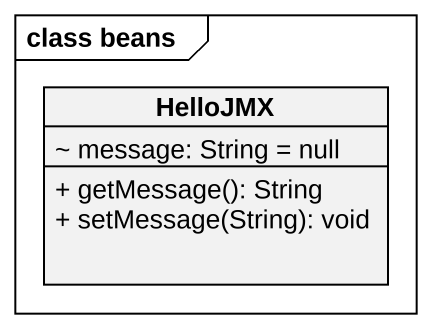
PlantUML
@startuml
mainframe class beans
hide circle
hide empty members
skinparam classAttributeIconSize 0
class HelloJMX {
  ~ message: String = null
  + getMessage(): String
  + setMessage(String): void
}
@enduml
